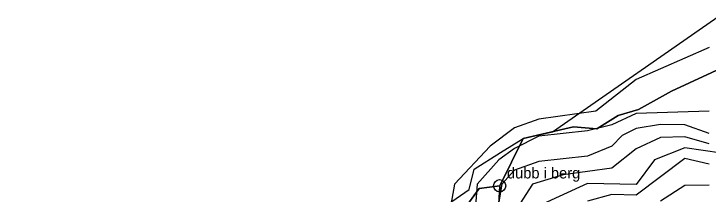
# Model space of a CAD drawing. Header units: metres. Extents: x 304729 to 308942, y 6403920 to 6405836.
# Drawn here: x 305172.9 to 305230, y 6404443.1 to 6404458 of the extents above; entities that cross this region are included whole.
import ezdxf

# ---------------------------------------------------------------- set-up
doc = ezdxf.new("R2010")
doc.units = ezdxf.units.M
for name, color, linetype in [('FASTIGHETSGRANSER', 7, 'Continuous'), ('GRANSPUNKTER', 1, 'Continuous'), ('HOJDKURVOR_GRUND', 4, 'Continuous'), ('HOJDKURVOR_STOD', 6, 'Continuous')]:
    doc.layers.add(name, color=color, linetype=linetype)

msp = doc.modelspace()

# ---------------------------------------------------------------- linework, layer by layer
at = {"layer": 'FASTIGHETSGRANSER'}
for points in [[(305193.891, 6404432.211), (305210.257, 6404443.571), (305210.679, 6404445.246), (305212.853, 6404446.606), (305214.707, 6404447.767), (305217.107, 6404448.326), (305231.062, 6404458.013)], [(305231.681, 6404453.878), (305226.88, 6404451.665), (305224.172, 6404450.146), (305222.511, 6404449.667), (305220.758, 6404448.573), (305218.843, 6404448.732), (305214.706, 6404447.767), (305212.774, 6404443.875), (305209.124, 6404377.064)], [(305209.847, 6404441.942), (305211.08, 6404443.641), (305212.774, 6404443.875), (305214.706, 6404447.767), (305218.843, 6404448.732), (305220.758, 6404448.573), (305222.511, 6404449.667), (305224.172, 6404450.146), (305226.88, 6404451.665), (305231.681, 6404453.878)]]:
    msp.add_lwpolyline(points, dxfattribs=at)
msp.add_lwpolyline([(305212.774, 6404443.875), (305211.08, 6404443.641), (305209.847, 6404441.942), (305208.863, 6404440.834), (305207.499, 6404437.971), (305205.385, 6404436.747), (305202.002, 6404436.093), (305199.48, 6404434.325), (305195.521, 6404431.313), (305193.274, 6404430.511), (305191.607, 6404431.096), (305186.796, 6404431.413), (305181.698, 6404431.669), (305176.937, 6404430.906), (305173.507, 6404428.526), (305172.855, 6404423.726), (305178.987, 6404385.387), (305187.018, 6404377.675), (305200.45, 6404377.223), (305200.46, 6404380.221), (305204.195, 6404380.125), (305203.996, 6404377.127), (305209.124, 6404377.064), (305212.774, 6404443.875)], close=True, dxfattribs=at)
at = {"layer": 'GRANSPUNKTER'}
msp.add_circle((305212.77, 6404443.88, 0.77), 0.5, dxfattribs=at)
at = {"layer": 'HOJDKURVOR_GRUND'}
for points in [[(305230, 6404450, 0.5), (305224, 6404449.83, 0.5), (305222, 6404448.88, 0.5), (305220, 6404448.39, 0.5), (305216, 6404447.96, 0.5), (305214, 6404446.94, 0.5), (305212.69, 6404446, 0.5), (305210.92, 6404444, 0.5), (305210.47, 6404438, 0.5)], [(305230, 6404448.18, 1), (305228, 6404448.88, 1), (305226, 6404448.92, 1), (305224, 6404448.58, 1), (305222.85, 6404448, 1), (305222, 6404447.13, 1), (305220, 6404446.32, 1), (305216, 6404445.87, 1), (305214, 6404445.16, 1), (305212.96, 6404444, 1), (305211.94, 6404438, 1)], [(305230, 6404447.33, 1.5), (305228, 6404447.91, 1.5), (305226, 6404447.84, 1.5), (305224, 6404446.92, 1.5), (305222, 6404445.32, 1.5), (305218, 6404444.77, 1.5), (305215.47, 6404444, 1.5), (305214.17, 6404442, 1.5)], [(305234, 6404446.12, 2), (305228, 6404447.01, 2), (305225.5, 6404446, 2), (305224, 6404443.97, 2), (305220, 6404444.06, 2), (305216, 6404442.22, 2)], [(305230, 6404443.94, 3), (305228, 6404443.89, 3), (305226, 6404442.62, 3)]]:
    msp.add_polyline3d(points, dxfattribs=at)
at = {"layer": 'HOJDKURVOR_STOD'}
for points in [[(305230, 6404455.25, 0), (305224, 6404452.62, 0), (305220.67, 6404450, 0), (305216, 6404449.36, 0), (305214, 6404448.65, 0), (305212, 6404447.14, 0), (305209.07, 6404444, 0), (305208.71, 6404442, 0)], [(305230, 6404445.66, 2.5), (305228, 6404446.11, 2.5), (305224, 6404443.1, 2.5), (305222, 6404443.16, 2.5), (305220, 6404442.6, 2.5)]]:
    msp.add_polyline3d(points, dxfattribs=at)

# ---------------------------------------------------------------- texts
at = {"layer": 'GRANSPUNKTER'}
msp.add_text('dubb i berg', height=0.9, dxfattribs=at).set_placement((305213.37, 6404444.48, 0.77))

doc.saveas('drawing.dxf')
